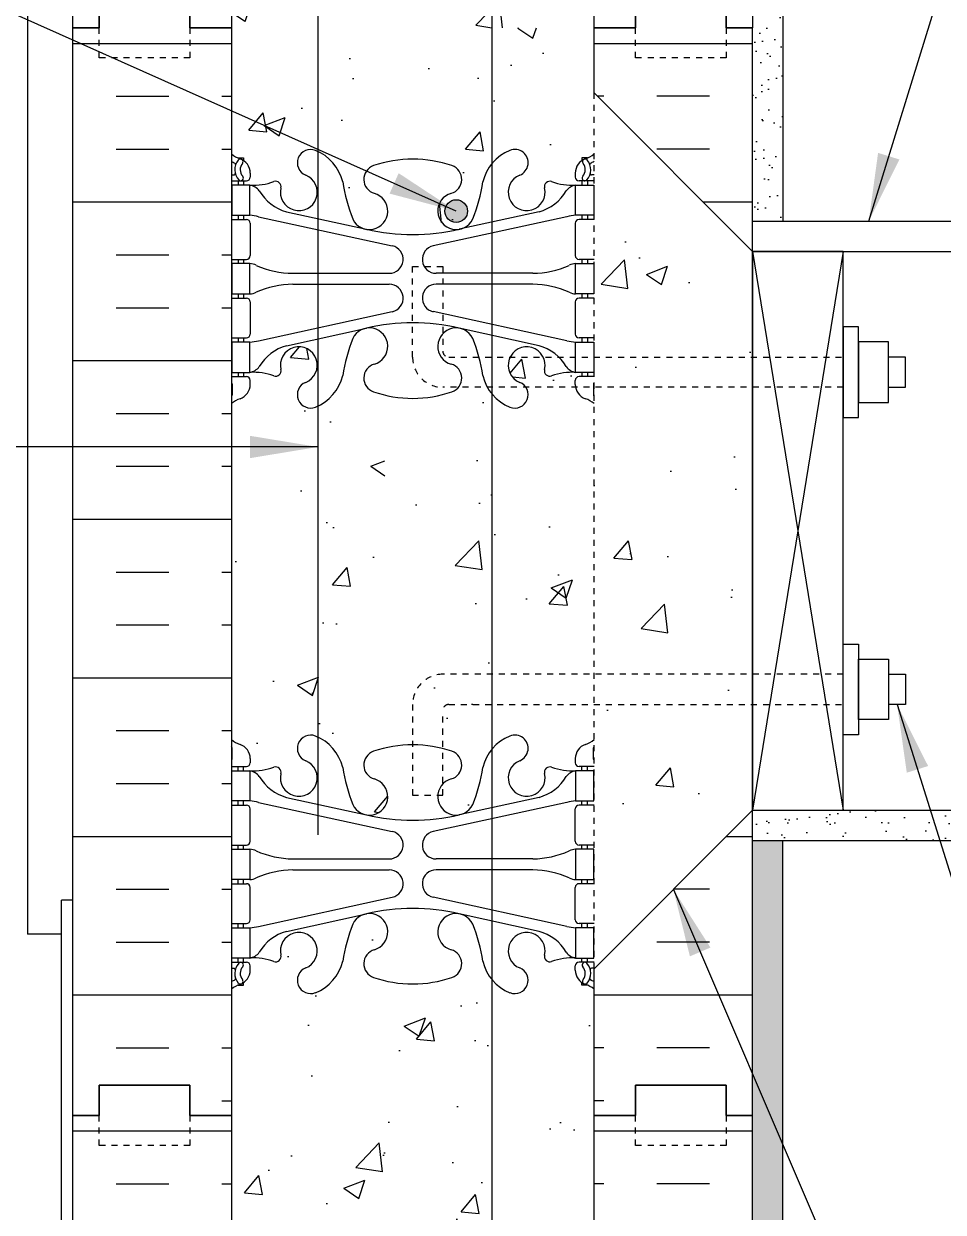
# Model space of a CAD drawing. Header units: inches. Extents: x 82.6 to 144.7, y 72.8 to 143.3.
# Drawn here: x 99.02 to 114.24, y 113.72 to 133.39 of the extents above; entities that cross this region are included whole.
import ezdxf

# ---------------------------------------------------------------- set-up
doc = ezdxf.new("R2010")
doc.units = ezdxf.units.IN
doc.header["$LTSCALE"] = 0.5
doc.header["$MEASUREMENT"] = 0
doc.linetypes.add('DASHED2', pattern=[0.375, 0.25, -0.125])
doc.linetypes.add('HIDDEN2', pattern=[0.1875, 0.125, -0.0625])
for name, color, linetype in [('HATCH', 12, 'Continuous'), ('LINE15', 9, 'Continuous'), ('LINE18', 9, 'Continuous'), ('line25', 2, 'Continuous'), ('LINE3', 3, 'Continuous'), ('LINE50', 5, 'Continuous'), ('LINE9', 9, 'Continuous'), ('TEXT', 4, 'Continuous'), ('Web_Edge', 9, 'Continuous')]:
    doc.layers.add(name, color=color, linetype=linetype)
doc.styles.add('DIM', font='romans.shx', dxfattribs={"width": 0.7})
doc.dimstyles.new('ext_12', dxfattribs={"dimscale": 12, "dimtxt": 0.09375, "dimasz": 0.09375, "dimexe": 0.09375, "dimexo": 0.0625, "dimgap": 0.0625, "dimtad": 1, "dimdec": 1, "dimzin": 3, "dimdsep": 46, "dimlunit": 4, "dimtxsty": 'DIM', "dimcen": 0.09, "dimdle": 0.09375, "dimclrt": 4, "dimadec": 0, "dimazin": 0, "dimtfac": 1, "dimtdec": 1, "dimtmove": 2, "dimatfit": 3, "dimfxl": 0, "dimfrac": 2, "dimtolj": 1, "dimtzin": 0, "dimarcsym": 0})

# ---------------------------------------------------------------- blocks, each defined once
blk = doc.blocks.new('6StanHalf2')
at = {"layer": 'HATCH'}
for p, q in [((-10.099, 9.49), (-9.224, 9.49)), ((-8.349, 9.49), (-8.188, 9.49)), ((-3.003, 9.378), (-2.901, 9.5)), ((-2.704, 9.35), (-2.732, 9.5)), ((-2.026, 9.49), (-2.188, 9.49)), ((-0.276, 9.49), (-1.151, 9.49)), ((-3.003, 9.378), (-2.704, 9.352)), ((-4.349, 9.066), (-4.349, 9.066)), ((-2.792, 9.225), (-2.792, 9.225)), ((-6.916, 8.714), (-6.916, 8.714)), ((-5.949, 8.809), (-5.949, 8.809)), ((-2.567, 8.699), (-2.567, 8.699)), ((-10.099, 8.615), (-9.224, 8.615)), ((-8.349, 8.615), (-8.188, 8.615)), ((-7.843, 8.56), (-7.843, 8.56)), ((-2.026, 8.615), (-2.188, 8.615)), ((-0.276, 8.615), (-1.151, 8.615)), ((-6.851, 8.08), (-6.851, 8.08)), ((-5.78, 8.026), (-5.43, 8.16)), ((-5.531, 7.856), (-5.43, 8.158)), ((-5.483, 8.198), (-5.483, 8.198)), ((-5.78, 8.026), (-5.531, 7.858)), ((-4.182, 7.967), (-4.182, 7.967)), ((-10.812, 7.74), (-8.188, 7.74)), ((0.438, 7.74), (-2.188, 7.74)), ((-5.797, 7.409), (-5.797, 7.409)), ((-4.41, 7.401), (-4.41, 7.401)), ((-3.128, 7.296), (-3.128, 7.296)), ((-2.855, 7.418), (-2.855, 7.418)), ((-4.107, 7.253), (-4.107, 7.253)), ((-6.977, 7.049), (-6.977, 7.049)), ((-10.099, 6.865), (-9.224, 6.865)), ((-8.349, 6.865), (-8.188, 6.865)), ((-7.265, 6.837), (-7.265, 6.837)), ((-2.026, 6.865), (-2.188, 6.865)), ((-0.276, 6.865), (-1.151, 6.865)), ((-4.535, 6.524), (-4.418, 6.645)), ((-4.385, 6.36), (-4.418, 6.643)), ((-4.409, 6.177), (-4.363, 6.17)), ((-4.363, 6.168), (-4.377, 6.291)), ((-10.099, 5.99), (-9.224, 5.99)), ((-8.349, 5.99), (-8.188, 5.99)), ((-5.896, 5.931), (-5.791, 6.056)), ((-5.896, 5.931), (-5.632, 5.908)), ((-2.026, 5.99), (-2.188, 5.99)), ((-0.276, 5.99), (-1.151, 5.99)), ((-4.471, 5.737), (-4.471, 5.737)), ((-10.812, 5.115), (-8.188, 5.115)), ((0.438, 5.115), (-2.188, 5.115)), ((-10.099, 4.24), (-9.224, 4.24)), ((-8.349, 4.24), (-8.188, 4.24)), ((-2.026, 4.24), (-2.188, 4.24)), ((-0.276, 4.24), (-1.151, 4.24)), ((-10.099, 3.365), (-9.224, 3.365)), ((-8.349, 3.365), (-8.188, 3.365)), ((-2.026, 3.365), (-2.188, 3.365)), ((-0.276, 3.365), (-1.151, 3.365)), ((-6.151, 2.871), (-6.151, 2.871)), ((-10.812, 2.49), (-8.188, 2.49)), ((-5.202, 2.17), (-4.961, 2.457)), ((-4.903, 2.142), (-4.961, 2.455)), ((-4.592, 2.408), (-4.592, 2.408)), ((-4.012, 2.387), (-3.662, 2.521)), ((-4.012, 2.387), (-3.763, 2.219)), ((-3.763, 2.217), (-3.662, 2.519)), ((-2.582, 2.367), (-2.582, 2.367)), ((0.438, 2.49), (-2.188, 2.49)), ((-7.766, 2.312), (-7.766, 2.312)), ((-5.202, 2.17), (-4.903, 2.144)), ((-5.096, 2.199), (-5.096, 2.199)), ((-7.159, 2.056), (-7.159, 2.056)), ((-2.427, 2.087), (-2.427, 2.087)), ((-5.498, 1.867), (-5.498, 1.867)), ((-10.099, 1.615), (-9.224, 1.615)), ((-8.349, 1.615), (-8.188, 1.615)), ((-4.908, 1.751), (-4.908, 1.751)), ((-2.026, 1.615), (-2.188, 1.615)), ((-0.276, 1.615), (-1.151, 1.615)), ((-6.801, 1.502), (-6.801, 1.502)), ((-8.053, 1.337), (-8.053, 1.337)), ((-8.188, 0.784), (-7.863, 0.909)), ((-7.964, 0.604), (-7.863, 0.906)), ((-4.145, 0.541), (-3.755, 0.947)), ((-3.703, 0.5), (-3.755, 0.945)), ((-8.349, 0.74), (-8.188, 0.74)), ((-8.188, 0.757), (-7.965, 0.607)), ((-4.653, 0.743), (-4.653, 0.743)), ((-2.026, 0.74), (-2.188, 0.74)), ((-4.145, 0.541), (-3.88, 0.5))]:
    blk.add_line(p, q, dxfattribs=at)
at = {"layer": 'line25'}
for p, q in [((-8.188, 9.5), (-8.188, 0.5)), ((-2.188, 0.5), (-2.188, 9.5))]:
    blk.add_line(p, q, dxfattribs=at)
at = {"layer": 'LINE50'}
for p, q in [((-10.812, 0.5), (-10.812, 9.5)), ((0.438, 0.5), (0.438, 9.5))]:
    blk.add_line(p, q, dxfattribs=at)
for points in [[(-8.188, 0.5), (-8.875, 0.5), (-8.875, 1), (-10.375, 1), (-10.375, 0.5), (-10.812, 0.5)], [(-2.188, 0.5), (-1.5, 0.5), (-1.5, 1), (0, 1), (0, 0.5), (0.438, 0.5)]]:
    blk.add_lwpolyline(points, dxfattribs=at)
at = {"layer": 'LINE9', "linetype": 'DASHED2', "ltscale": 0.15}
for points in [[(-8.875, 0.5), (-8.875, 0.5), (-8.875, 0), (-10.375, 0), (-10.375, 0.5), (-10.375, 0.5)], [(0, 0.5), (0, 0.5), (0, 0), (-1.5, 0), (-1.5, 0.5), (-1.5, 0.5)]]:
    blk.add_lwpolyline(points, dxfattribs=at)
at = {"layer": 'Web_Edge'}
for p, q in [((-8.177, 6.394), (-8.177, 6.58)), ((-2.198, 6.394), (-2.198, 6.58)), ((-7.877, 6.404), (-7.877, 6.336)), ((-2.498, 6.404), (-2.498, 6.336)), ((-8.188, 6.274), (-7.94, 6.274)), ((-8.077, 6.204), (-8.077, 6.274)), ((-7.987, 6.204), (-7.987, 6.274)), ((-2.188, 6.274), (-2.435, 6.274)), ((-2.388, 6.204), (-2.388, 6.274)), ((-2.298, 6.204), (-2.298, 6.274)), ((-7.277, 5.763), (-5.956, 5.472)), ((-3.098, 5.763), (-4.419, 5.472)), ((-8.188, 5.634), (-7.94, 5.634)), ((-8.077, 5.634), (-8.077, 5.704)), ((-7.987, 5.634), (-7.987, 5.704)), ((-7.877, 5.036), (-7.877, 5.571)), ((-7.738, 5.68), (-5.527, 5.198)), ((-2.637, 5.68), (-4.848, 5.198)), ((-2.498, 5.036), (-2.498, 5.571)), ((-2.188, 5.634), (-2.435, 5.634)), ((-2.388, 5.634), (-2.388, 5.704)), ((-2.298, 5.634), (-2.298, 5.704)), ((-8.188, 4.974), (-7.94, 4.974)), ((-8.077, 4.904), (-8.077, 4.974)), ((-7.987, 4.904), (-7.987, 4.974)), ((-2.188, 4.974), (-2.435, 4.974)), ((-2.388, 4.904), (-2.388, 4.974)), ((-2.298, 4.904), (-2.298, 4.974)), ((-7.173, 4.744), (-5.577, 4.744)), ((-3.202, 4.744), (-4.798, 4.744)), ((-7.173, 4.564), (-5.577, 4.564)), ((-3.202, 4.564), (-4.798, 4.564)), ((-8.188, 4.334), (-7.94, 4.334)), ((-8.077, 4.334), (-8.077, 4.404)), ((-7.987, 4.334), (-7.987, 4.404)), ((-2.188, 4.334), (-2.435, 4.334)), ((-2.388, 4.334), (-2.388, 4.404)), ((-2.298, 4.334), (-2.298, 4.404)), ((-7.877, 3.736), (-7.877, 4.271)), ((-2.498, 3.736), (-2.498, 4.271)), ((-7.738, 3.628), (-5.527, 4.109)), ((-2.637, 3.628), (-4.848, 4.109)), ((-7.277, 3.545), (-5.956, 3.835)), ((-3.098, 3.545), (-4.419, 3.835)), ((-8.188, 3.674), (-7.94, 3.674)), ((-8.077, 3.604), (-8.077, 3.674)), ((-7.987, 3.604), (-7.987, 3.674)), ((-2.188, 3.674), (-2.435, 3.674)), ((-2.388, 3.604), (-2.388, 3.674)), ((-2.298, 3.604), (-2.298, 3.674)), ((-8.188, 3.034), (-7.94, 3.034)), ((-8.077, 3.034), (-8.077, 3.104)), ((-7.987, 3.034), (-7.987, 3.104)), ((-7.877, 2.904), (-7.877, 2.971)), ((-2.498, 2.904), (-2.498, 2.971)), ((-2.188, 3.034), (-2.435, 3.034)), ((-2.388, 3.034), (-2.388, 3.104)), ((-2.298, 3.034), (-2.298, 3.104)), ((-8.188, 2.934), (-8.146, 2.934)), ((-2.188, 2.934), (-2.229, 2.934)), ((-8.077, 2.655), (-7.987, 2.655)), ((-7.987, 2.655), (-7.987, 2.697)), ((-2.388, 2.655), (-2.388, 2.697)), ((-2.298, 2.655), (-2.388, 2.655))]:
    blk.add_line(p, q, dxfattribs=at)
for points in [[(-8.182, 6.204), (-7.882, 6.204), (-7.882, 5.704), (-8.182, 5.704)], [(-2.193, 6.204), (-2.493, 6.204), (-2.493, 5.704), (-2.193, 5.704)], [(-8.182, 4.904), (-7.882, 4.904), (-7.882, 4.404), (-8.182, 4.404)], [(-2.193, 4.904), (-2.493, 4.904), (-2.493, 4.404), (-2.193, 4.404)], [(-8.182, 3.604), (-7.882, 3.604), (-7.882, 3.104), (-8.182, 3.104)], [(-2.193, 3.604), (-2.493, 3.604), (-2.493, 3.104), (-2.193, 3.104)]]:
    blk.add_lwpolyline(points, close=True, dxfattribs=at)
for centre, radius, start, end in [((-7.877, 7.111), 0.5, 231.6833, 250.5288), ((-6.878, 6.573), 0.22, 68.1963, 248.1963), ((-7.073, 6.086), 0.745, 13.2652, 68.1963), ((-3.302, 6.086), 0.745, 111.8037, 166.7348), ((-3.497, 6.573), 0.22, 291.8037, 111.8037), ((-2.498, 7.111), 0.5, 289.4712, 308.3167), ((-7.877, 7.111), 0.6, 238.8907, 238.927), ((-8.197, 6.58), 0.02, 360, 58.927), ((-8.127, 6.404), 0.25, 0, 70.5288), ((-5.758, 6.298), 0.24, 108.923, 254.2747), ((-5.188, 4.633), 2, 90, 108.923), ((-5.188, 4.633), 2, 71.077, 90), ((-4.617, 6.298), 0.24, 285.7253, 71.077), ((-2.248, 6.404), 0.25, 109.4712, 180), ((-2.178, 6.58), 0.02, 121.073, 180), ((-2.498, 7.111), 0.6, 301.073, 301.1093), ((-8.197, 6.394), 0.02, 299.988, 360), ((-7.94, 6.336), 0.0625, 270, 0), ((-7.073, 6.086), 0.305, 166.6795, 68.1963), ((-3.302, 6.086), 0.305, 111.8037, 13.3205), ((-2.435, 6.336), 0.0625, 180, 270), ((-2.178, 6.394), 0.02, 180, 240.012), ((-7.826, 7.202), 1, 266.7879, 289.9067), ((-7.926, 5.958), 0.25, 37.2777, 80.0823), ((-7.078, 6.486), 0.75, 210.155, 254.5838), ((-7.457, 6.177), 0.09, 346.6795, 108.8651), ((-3.385, 6.727), 3, 189.0273, 201.1984), ((-6.99, 6.727), 3, 338.8016, 350.9727), ((-3.297, 6.486), 0.75, 285.4162, 329.845), ((-2.918, 6.177), 0.09, 71.1349, 193.3205), ((-2.549, 7.202), 1, 250.0933, 273.2121), ((-2.449, 5.958), 0.25, 99.9177, 142.7223), ((-5.906, 5.773), 0.305, 205.3782, 74.2747), ((-4.469, 5.773), 0.305, 105.7253, 334.6218), ((-7.94, 5.571), 0.0625, 0, 90), ((-7.973, 4.708), 1, 76.4291, 84.7991), ((-2.402, 4.708), 1, 95.2009, 103.5709), ((-2.435, 5.571), 0.0625, 90, 180), ((-5.188, 8.739), 3.356, 256.7692, 270), ((-5.188, 8.739), 3.356, 270, 283.2308), ((-5.577, 4.974), 0.23, 270, 77.6055), ((-4.798, 4.974), 0.23, 102.3945, 270), ((-7.94, 5.036), 0.0625, 270, 0), ((-2.435, 5.036), 0.0625, 180, 270), ((-7.887, 4.685), 0.219, 60.4937, 88.92), ((-7.887, 4.685), 0.219, 60.4937, 88.92), ((-7.143, 6.344), 1.6, 246.5673, 268.9203), ((-7.143, 6.344), 1.6, 246.5673, 268.9203), ((-3.232, 6.344), 1.6, 271.0797, 293.4327), ((-3.232, 6.344), 1.6, 271.0797, 293.4327), ((-2.488, 4.685), 0.219, 91.08, 119.5063), ((-2.488, 4.685), 0.219, 91.08, 119.5063), ((-7.143, 2.964), 1.6, 91.0797, 113.4327), ((-5.577, 4.334), 0.23, 282.3945, 90), ((-4.798, 4.334), 0.23, 90, 257.6055), ((-3.232, 2.964), 1.6, 66.5673, 88.9203), ((-7.94, 4.271), 0.0625, 0, 90), ((-7.887, 4.623), 0.219, 271.08, 299.5063), ((-2.488, 4.623), 0.219, 240.4937, 268.92), ((-2.435, 4.271), 0.0625, 90, 180), ((-5.906, 3.534), 0.305, 285.7253, 154.6218), ((-5.188, 0.568), 3.356, 90, 103.2308), ((-5.188, 0.568), 3.356, 76.7692, 90), ((-4.469, 3.534), 0.305, 25.3782, 254.2747), ((-7.94, 3.736), 0.0625, 270, 0), ((-7.973, 4.6), 1, 275.2009, 283.5709), ((-7.078, 2.822), 0.75, 105.4162, 149.845), ((-3.385, 2.58), 3, 158.8016, 170.9727), ((-6.99, 2.58), 3, 9.0273, 21.1984), ((-3.297, 2.822), 0.75, 30.155, 74.5838), ((-2.402, 4.6), 1, 256.4291, 264.7991), ((-2.435, 3.736), 0.0625, 180, 270), ((-7.073, 3.222), 0.305, 291.8037, 193.3205), ((-3.302, 3.222), 0.305, 346.6795, 248.1963), ((-7.926, 3.35), 0.25, 279.9177, 322.7223), ((-7.457, 3.131), 0.09, 251.1349, 13.3205), ((-5.758, 3.01), 0.24, 105.7253, 251.077), ((-4.617, 3.01), 0.24, 288.923, 74.2747), ((-2.918, 3.131), 0.09, 166.6795, 288.8651), ((-2.449, 3.35), 0.25, 217.2777, 260.0823), ((-7.884, 2.849), 0.25, 137.5391, 219.8855), ((-8.035, 2.988), 0.045, 317.5391, 137.5391), ((-7.884, 2.849), 0.16, 137.5391, 219.9999), ((-7.94, 2.971), 0.0625, 360, 90), ((-7.826, 2.105), 1, 70.0933, 93.2121), ((-7.073, 3.222), 0.745, 291.8037, 346.7348), ((-3.302, 3.222), 0.745, 193.2652, 248.1963), ((-2.549, 2.105), 1, 86.7879, 109.9067), ((-2.435, 2.971), 0.0625, 90, 180), ((-2.34, 2.988), 0.045, 42.4609, 222.4609), ((-2.491, 2.849), 0.16, 320.0001, 42.4609), ((-2.491, 2.849), 0.25, 320.1145, 42.4609), ((-8.146, 2.914), 0.02, 345.8459, 90), ((-8.139, 2.759), 0.02, 294.9252, 19.2084), ((-8.127, 2.904), 0.25, 289.4712, 360), ((-6.878, 2.734), 0.22, 111.8037, 291.8037), ((-5.188, 4.675), 2, 251.077, 270), ((-5.188, 4.675), 2, 270, 288.923), ((-3.497, 2.734), 0.22, 248.1963, 68.1963), ((-2.248, 2.904), 0.25, 180, 250.5288), ((-2.236, 2.759), 0.02, 160.7916, 245.0748), ((-2.229, 2.914), 0.02, 90, 194.1541), ((-7.877, 2.197), 0.6, 114.9252, 121.1093), ((-7.877, 2.197), 0.5, 109.4712, 128.3167), ((-8.042, 2.718), 0.045, 218.552, 40.8121), ((-2.333, 2.718), 0.045, 139.1879, 321.448), ((-2.498, 2.197), 0.5, 51.6833, 70.5288), ((-2.498, 2.197), 0.6, 58.8907, 65.0748)]:
    blk.add_arc(centre, radius, start, end, dxfattribs=at)

msp = doc.modelspace()

# ---------------------------------------------------------------- hatches: boundary and pattern name
at = {"layer": 'HATCH'}
h = msp.add_hatch(dxfattribs=at)
h.set_pattern_fill('AR-SAND', color=256, scale=0.25, style=0)
h.paths.add_polyline_path([(111.586, 142.32), (111.086, 142.32), (111.086, 133.32), (111.086, 130.12), (111.586, 130.12)])
h = msp.add_hatch(dxfattribs=at)
h.set_pattern_fill('INSUL', color=256, scale=7, style=0)
h.set_pattern_definition([(0, (-2823.7005, -281.6892), (0, 2.625), []), (0, (-2823.7005, -280.8142), (0, 2.625), [0.875, -0.875]), (0, (-2823.7005, -279.9392), (0, 2.625), [0.875, -0.875])])
h.paths.add_polyline_path([(99.836, 115.32), (100.274, 115.32), (100.274, 115.82), (101.774, 115.82), (101.774, 115.32), (102.461, 115.32), (102.461, 133.32), (101.774, 133.32), (101.774, 133.82), (100.274, 133.82), (100.274, 133.32), (99.836, 133.32)])
h = msp.add_hatch(dxfattribs=at)
h.set_pattern_fill('INSUL', color=256, scale=7, style=0)
h.set_pattern_definition([(180, (3034.6227, -281.6892), (0, 2.625), []), (180, (3034.6227, -280.8142), (0, 2.625), [0.875, -0.875]), (180, (3034.6227, -279.9392), (0, 2.625), [0.875, -0.875])])
h.paths.add_polyline_path([(111.086, 120.37), (108.461, 117.745), (108.461, 115.32), (109.149, 115.32), (109.149, 115.82), (110.649, 115.82), (110.649, 115.32), (111.086, 115.32)])
h.paths.add_polyline_path([(108.461, 132.245), (111.086, 129.62), (111.086, 133.32), (110.649, 133.32), (110.649, 133.82), (109.149, 133.82), (109.149, 133.32), (108.461, 133.32)])
h = msp.add_hatch(dxfattribs=at)
h.set_pattern_fill('AR-CONC', color=256, scale=0.5, style=0)
h.paths.add_polyline_path([(108.461, 117.409, 0.064398), (108.351, 117.475), (108.261, 117.475), (108.261, 117.517, -0.249069), (108.151, 117.724), (108.151, 117.792, -0.414214), (108.214, 117.854), (108.261, 117.854), (108.261, 117.924), (108.156, 117.924, 0.10046), (107.762, 117.867, -0.601435), (107.643, 117.972, 2.182095), (107.233, 117.759, -1), (107.069, 117.35, -0.24438), (106.621, 117.871, 0.053157), (106.455, 118.485, 0.223253), (106.255, 118.65), (106.235, 118.654, 0.955472), (106.097, 118.061, -0.735593), (106.11, 117.603, -0.082755), (105.461, 117.495, -0.082755), (104.812, 117.603, -0.735593), (104.825, 118.061, 0.955472), (104.687, 118.654), (104.667, 118.65, 0.223253), (104.467, 118.485, 0.053157), (104.301, 117.871, -0.24438), (103.853, 117.35, -1), (103.689, 117.759, 2.182095), (103.279, 117.972, -0.601435), (103.16, 117.867, 0.10046), (102.766, 117.924), (102.661, 117.924), (102.661, 117.854), (102.709, 117.854, -0.414214), (102.771, 117.792), (102.771, 117.724, -0.249069), (102.661, 117.517), (102.661, 117.475), (102.571, 117.475, 0.064398), (102.461, 117.409), (102.461, 115.32), (108.461, 115.32)])
h.paths.add_polyline_path([(105.001, 126.767), (105.355, 127.12), (105.751, 127.12), (105.751, 126.558), (105.939, 126.37), (106.189, 126.37), (106.376, 126.558), (106.376, 127.12), (106.924, 127.12, -0.186516), (106.621, 127.564, 0.053157), (106.455, 128.178, 0.223253), (106.255, 128.342), (106.235, 128.347, 0.955472), (106.097, 127.753, -0.735593), (106.11, 127.295, -0.082755), (105.461, 127.187, -0.082755), (104.812, 127.295, -0.735593), (104.825, 127.753, 0.955472), (104.687, 128.347), (104.667, 128.342, 0.223253), (104.467, 128.178, 0.053157), (104.301, 127.564, -0.24438), (103.853, 127.043, -1), (103.689, 127.451, 2.182095), (103.279, 127.664, -0.601435), (103.16, 127.559, 0.10046), (102.766, 127.616), (102.661, 127.616), (102.661, 127.546), (102.709, 127.546, -0.414214), (102.771, 127.484), (102.771, 127.416, -0.317837), (102.604, 127.181, 0.082415), (102.461, 127.102), (102.461, 121.539, 0.082415), (102.604, 121.46, -0.317837), (102.771, 121.224), (102.771, 121.157, -0.414214), (102.709, 121.094), (102.661, 121.094), (102.661, 121.024), (102.766, 121.024, 0.10046), (103.16, 121.081, -0.601435), (103.279, 120.976, 2.182095), (103.689, 121.189, -1), (103.853, 121.598, -0.24438), (104.301, 121.077, 0.053157), (104.467, 120.463, 0.223253), (104.667, 120.298), (104.687, 120.294, 0.955472), (104.825, 120.887, -0.735593), (104.812, 121.345, -0.032326), (105.062, 121.413), (105.001, 121.474)])
h.paths.add_polyline_path([(108.461, 133.32), (102.461, 133.32), (102.461, 131.231, 0.064398), (102.571, 131.165), (102.661, 131.165), (102.661, 131.124, -0.249069), (102.771, 130.916), (102.771, 130.849, -0.414214), (102.709, 130.786), (102.661, 130.786), (102.661, 130.716), (102.766, 130.716, 0.10046), (103.16, 130.774, -0.601435), (103.279, 130.669, 2.182095), (103.689, 130.882, -1), (103.853, 131.29, -0.24438), (104.301, 130.769, 0.053157), (104.467, 130.155, 0.223253), (104.667, 129.99), (104.687, 129.986, 0.955472), (104.825, 130.58, -0.735593), (104.812, 131.038, -0.082755), (105.461, 131.146, -0.082755), (106.11, 131.038, -0.735593), (106.097, 130.58, 0.955472), (106.235, 129.986), (106.255, 129.99, 0.223253), (106.455, 130.155, 0.053157), (106.621, 130.769, -0.24438), (107.069, 131.29, -1), (107.233, 130.882, 2.182095), (107.643, 130.669, -0.601435), (107.762, 130.774, 0.10046), (108.156, 130.716), (108.261, 130.716), (108.261, 130.786), (108.214, 130.786, -0.414214), (108.151, 130.849), (108.151, 130.916, -0.249069), (108.261, 131.124), (108.261, 131.165), (108.351, 131.165, 0.064398), (108.461, 131.231)])
h = msp.add_hatch(dxfattribs=at)
h.set_pattern_fill('AR-CONC', color=256, scale=0.5, style=0)
h.set_pattern_definition([(50, (-24.963, -30.269), (3.5863, -0.31376), [0.375, -4.125]), (355, (-24.963, -30.269), (-0.693757, 3.76096), [0.3, -3.3]), (100.4514, (-24.664, -30.295), (2.892547, 3.4472), [0.3187, -3.50571]), (46.1842, (-24.963, -29.269), (5.336205, -0.827595), [0.5625, -6.1875]), (96.6356, (-24.5183, -29.338), (4.67331, 4.87059), [0.47805, -5.25856]), (351.1842, (-24.963, -29.269), (4.67331, 4.8706), [0.45, -4.95]), (21, (-24.463, -29.519), (2.984535, -2.013094), [0.375, -4.125]), (326, (-24.463, -29.519), (1.216577, 3.62575), [0.3, -3.3]), (71.4514, (-24.2143, -29.6867), (4.201113, 1.61265), [0.3187, -3.50571]), (37.5, (-24.963, -30.269), (0.060799, 1.664469), [0, -3.26, 0, -3.35, 0, -3.3125]), (7.5, (-24.963, -30.269), (1.315348, 1.972059), [0, -1.91, 0, -3.185, 0, -1.2625]), (327.5, (-26.078, -30.269), (2.669112, -0.112774), [0, -1.25, 0, -3.9, 0, -5.175]), (317.5, (-26.578, -30.269), (2.91593, 0.500525), [0, -1.625, 0, -2.59, 0, -3.675])])
h.paths.add_polyline_path([(111.086, 127.058), (108.461, 127.058), (108.461, 122.933), (111.086, 122.933)])
h.paths.add_polyline_path([(111.086, 121.495), (111.086, 122.433), (108.461, 122.433), (108.461, 118.87)])
h.paths.add_polyline_path([(108.461, 131.12), (108.461, 127.558), (111.086, 127.558), (111.086, 128.495)])
h = msp.add_hatch(dxfattribs=at)
h.set_pattern_fill('AR-CONC', color=256, scale=0.5, style=0)
h.paths.add_polyline_path([(105.461, 121.453, -0.082755), (106.11, 121.345, -0.735593), (106.097, 120.887, 0.955472), (106.235, 120.294), (106.255, 120.298, 0.223253), (106.455, 120.463, 0.053157), (106.621, 121.077, -0.24438), (107.069, 121.598, -1), (107.233, 121.189, 2.182095), (107.643, 120.976, -0.601435), (107.762, 121.081, 0.10046), (108.156, 121.024), (108.261, 121.024), (108.261, 121.094), (108.214, 121.094, -0.414214), (108.151, 121.157), (108.151, 121.224, -0.317837), (108.318, 121.46, 0.082415), (108.461, 121.539), (108.461, 127.102, 0.082415), (108.318, 127.181, -0.317837), (108.151, 127.416), (108.151, 127.484, -0.414214), (108.214, 127.546), (108.261, 127.546), (108.261, 127.616), (108.156, 127.616, 0.10046), (107.762, 127.559, -0.601435), (107.643, 127.664, 2.182095), (107.233, 127.451, -1), (107.069, 127.043, -0.24438), (106.621, 127.564, 0.053157), (106.455, 128.178, 0.223253), (106.255, 128.342), (106.235, 128.347, 0.955472), (106.097, 127.753, -0.735593), (106.11, 127.295, -0.082755), (105.461, 127.187)])
h = msp.add_hatch(dxfattribs=at)
h.set_pattern_fill('AR-SAND', color=256, scale=0.25, style=0)
h.paths.add_polyline_path([(130.158, 119.87), (130.158, 120.37), (111.086, 120.37), (111.086, 119.87)])
h = msp.add_hatch(dxfattribs=at)
h.set_pattern_fill('AR-SAND', color=256, scale=0.25, style=0)
h.paths.add_polyline_path([(111.586, 119.87), (111.086, 119.87), (111.086, 115.32), (111.086, 97.32), (111.586, 97.32)])
h = msp.add_hatch(dxfattribs=at)
h.set_pattern_fill('INSUL', color=256, scale=7, style=0)
h.set_pattern_definition([(0, (-2823.7005, -299.6892), (0, 2.625), []), (0, (-2823.7005, -298.8142), (0, 2.625), [0.875, -0.875]), (0, (-2823.7005, -297.9392), (0, 2.625), [0.875, -0.875])])
h.paths.add_polyline_path([(99.836, 97.32), (100.274, 97.32), (100.274, 97.82), (101.774, 97.82), (101.774, 97.32), (102.461, 97.32), (102.461, 115.32), (101.774, 115.32), (101.774, 115.82), (100.274, 115.82), (100.274, 115.32), (99.836, 115.32)])
h = msp.add_hatch(dxfattribs=at)
h.set_pattern_fill('INSUL', color=256, scale=7, style=0)
h.set_pattern_definition([(180, (3034.6227, -299.6892), (0, 2.625), []), (180, (3034.6227, -298.8142), (0, 2.625), [0.875, -0.875]), (180, (3034.6227, -297.9392), (0, 2.625), [0.875, -0.875])])
h.paths.add_polyline_path([(111.086, 97.32), (110.649, 97.32), (110.649, 97.82), (109.149, 97.82), (109.149, 97.32), (108.461, 97.32), (108.461, 115.32), (109.149, 115.32), (109.149, 115.82), (110.649, 115.82), (110.649, 115.32), (111.086, 115.32)])
h = msp.add_hatch(dxfattribs=at)
h.set_pattern_fill('AR-CONC', color=256, scale=0.5, style=0)
h.set_pattern_definition([(50, (-2823.7005, -299.6892), (3.586301, -0.3137607), [0.375, -4.125]), (355, (-2823.7005, -299.6892), (-0.6937567, 3.7609607), [0.3, -3.3]), (100.4514, (-2823.4016, -299.7154), (2.892547, 3.4471977), [0.318701, -3.5057106]), (46.1842, (-2823.7005, -298.6892), (5.336205, -0.827595), [0.5625, -6.1875]), (96.6356, (-2823.256, -298.758), (4.6733135, 4.870589), [0.478051, -5.258565]), (351.1842, (-2823.7005, -298.689), (4.67331, 4.870593), [0.45, -4.95]), (21, (-2823.2005, -298.9392), (2.9845353, -2.0130945), [0.375, -4.125]), (326, (-2823.2005, -298.9392), (1.2165767, 3.62575), [0.3, -3.3]), (71.4514, (-2822.9518, -299.107), (4.201113, 1.6126525), [0.318701, -3.5057106]), (37.5, (-2823.7005, -299.6892), (0.0607993, 1.66446927), [0, -3.26, 0, -3.35, 0, -3.3125]), (7.5, (-2823.7005, -299.6892), (1.3153477, 1.9720586), [0, -1.91, 0, -3.185, 0, -1.2625]), (327.5, (-2824.8155, -299.6892), (2.6691122, -0.11277436), [0, -1.25, 0, -3.9, 0, -5.175]), (317.5, (-2825.3155, -299.6892), (2.9159308, 0.500525), [0, -1.625, 0, -2.59, 0, -3.675])])
h.paths.add_polyline_path([(105.461, 113.146, -0.082755), (106.11, 113.038, -0.735593), (106.097, 112.58, 0.955472), (106.235, 111.986), (106.255, 111.99, 0.223253), (106.455, 112.155, 0.053157), (106.621, 112.769, -0.24438), (107.069, 113.29, -1), (107.233, 112.882, 2.182095), (107.643, 112.669, -0.601435), (107.762, 112.774, 0.10046), (108.156, 112.716), (108.261, 112.716), (108.261, 112.786), (108.214, 112.786, -0.414214), (108.151, 112.849), (108.151, 112.916, -0.249069), (108.261, 113.124), (108.261, 113.165), (108.351, 113.165, 0.064398), (108.461, 113.231), (108.461, 115.32), (102.461, 115.32), (102.461, 113.231, 0.064398), (102.571, 113.165), (102.661, 113.165), (102.661, 113.124, -0.249069), (102.771, 112.916), (102.771, 112.849, -0.414214), (102.709, 112.786), (102.661, 112.786), (102.661, 112.716), (102.766, 112.716, 0.10046), (103.16, 112.774, -0.601435), (103.279, 112.669, 2.182095), (103.689, 112.882, -1), (103.853, 113.29, -0.24438), (104.301, 112.769, 0.053157), (104.467, 112.155, 0.223253), (104.667, 111.99), (104.687, 111.986, 0.955472), (104.825, 112.58, -0.735593), (104.812, 113.038, -0.082755)])
h.paths.add_polyline_path([(108.461, 106.32), (108.461, 109.102, 0.082415), (108.318, 109.181, -0.317837), (108.151, 109.416), (108.151, 109.484, -0.414214), (108.214, 109.546), (108.261, 109.546), (108.261, 109.616), (108.156, 109.616, 0.10046), (107.762, 109.559, -0.601435), (107.643, 109.664, 2.182095), (107.233, 109.451, -1), (107.069, 109.043, -0.24438), (106.621, 109.564, 0.053157), (106.455, 110.178, 0.223253), (106.255, 110.342), (106.235, 110.347, 0.955472), (106.097, 109.753, -0.735593), (106.11, 109.295, -0.082755), (105.461, 109.187, -0.082755), (104.812, 109.295, -0.735593), (104.825, 109.753, 0.955472), (104.687, 110.347), (104.667, 110.342, 0.223253), (104.467, 110.178, 0.053157), (104.301, 109.564, -0.24438), (103.853, 109.043, -1), (103.689, 109.451, 2.182095), (103.279, 109.664, -0.601435), (103.16, 109.559, 0.10046), (102.766, 109.616), (102.661, 109.616), (102.661, 109.546), (102.709, 109.546, -0.414214), (102.771, 109.484), (102.771, 109.416, -0.317837), (102.604, 109.181, 0.082415), (102.461, 109.102), (102.461, 106.32)])
h.paths.add_polyline_path([(102.461, 106.32), (102.461, 103.539, 0.082415), (102.604, 103.46, -0.317837), (102.771, 103.224), (102.771, 103.157, -0.414214), (102.709, 103.094), (102.661, 103.094), (102.661, 103.024), (102.766, 103.024, 0.10046), (103.16, 103.081, -0.601435), (103.279, 102.976, 2.182095), (103.689, 103.189, -1), (103.853, 103.598, -0.24438), (104.301, 103.077, 0.053157), (104.467, 102.463, 0.223253), (104.667, 102.298), (104.687, 102.294, 0.955472), (104.825, 102.887, -0.735593), (104.812, 103.345, -0.082755), (105.461, 103.453, -0.082755), (106.11, 103.345, -0.735593), (106.097, 102.887, 0.955472), (106.235, 102.294), (106.255, 102.298, 0.223253), (106.455, 102.463, 0.053157), (106.621, 103.077, -0.24438), (107.069, 103.598, -1), (107.233, 103.189, 2.182095), (107.643, 102.976, -0.601435), (107.762, 103.081, 0.10046), (108.156, 103.024), (108.261, 103.024), (108.261, 103.094), (108.214, 103.094, -0.414214), (108.151, 103.157), (108.151, 103.224, -0.317837), (108.318, 103.46, 0.082415), (108.461, 103.539), (108.461, 106.32)])
h.paths.add_polyline_path([(104.812, 99.603, -0.735593), (104.825, 100.061, 0.955472), (104.687, 100.654), (104.667, 100.65, 0.223253), (104.467, 100.485, 0.053157), (104.301, 99.871, -0.24438), (103.853, 99.35, -1), (103.689, 99.759, 2.182095), (103.279, 99.972, -0.601435), (103.16, 99.867, 0.10046), (102.766, 99.924), (102.661, 99.924), (102.661, 99.854), (102.709, 99.854, -0.414214), (102.771, 99.792), (102.771, 99.724, -0.249069), (102.661, 99.517), (102.661, 99.475), (102.571, 99.475, 0.064398), (102.461, 99.409), (102.461, 97.32), (108.461, 97.32), (108.461, 99.409, 0.064398), (108.351, 99.475), (108.261, 99.475), (108.261, 99.517, -0.249069), (108.151, 99.724), (108.151, 99.792, -0.414214), (108.214, 99.854), (108.261, 99.854), (108.261, 99.924), (108.156, 99.924, 0.10046), (107.762, 99.867, -0.601435), (107.643, 99.972, 2.182095), (107.233, 99.759, -1), (107.069, 99.35, -0.24438), (106.621, 99.871, 0.053157), (106.455, 100.485, 0.223253), (106.255, 100.65), (106.235, 100.654, 0.955472), (106.097, 100.061, -0.735593), (106.11, 99.603, -0.082755), (105.461, 99.495, -0.082755)])
at = {"layer": 'LINE3'}
msp.add_hatch(color=256, dxfattribs=at).paths.add_polyline_path([(105.992, 130.286, 1), (106.367, 130.286, 1)])

# ---------------------------------------------------------------- linework, layer by layer
at = {"layer": 'HATCH'}
for p, q in [((111.086, 129.62), (111.086, 120.37)), ((111.086, 129.62), (112.586, 120.37)), ((112.586, 129.62), (111.086, 120.37)), ((111.086, 127.87), (111.086, 127.12))]:
    msp.add_line(p, q, dxfattribs=at)
at = {"layer": 'HATCH', "color": 2}
msp.add_lwpolyline([(111.086, 120.37), (112.586, 120.37), (112.586, 129.62), (111.086, 129.62)], close=True, dxfattribs=at)
at = {"layer": 'LINE15', "linetype": 'HIDDEN2'}
for points in [[(105.958, 127.37, -0.414214), (105.458, 127.87), (105.458, 129.37), (105.958, 129.37), (105.958, 127.97, 0.414214), (106.058, 127.87)], [(105.958, 122.62, 0.414214), (105.458, 122.12), (105.458, 120.62), (105.958, 120.62), (105.958, 122.02, -0.414214), (106.058, 122.12)]]:
    msp.add_lwpolyline(points, format="xyb", dxfattribs=at)
for points in [[(106.058, 127.87), (112.586, 127.87)], [(112.586, 127.37), (105.958, 127.37)], [(112.586, 122.62), (105.958, 122.62)], [(106.058, 122.12), (112.586, 122.12)]]:
    msp.add_lwpolyline(points, dxfattribs=at)
at = {"layer": 'LINE18'}
for points in [[(112.586, 126.87), (112.836, 126.87), (112.836, 128.37), (112.586, 128.37)], [(112.836, 127.12), (113.336, 127.12), (113.336, 128.12), (112.836, 128.12)], [(112.586, 123.12), (112.836, 123.12), (112.836, 121.62), (112.586, 121.62)], [(112.836, 122.87), (113.336, 122.87), (113.336, 121.87), (112.836, 121.87)]]:
    msp.add_lwpolyline(points, close=True, dxfattribs=at)
for points in [[(113.336, 127.37), (113.617, 127.37), (113.617, 127.87), (113.336, 127.87)], [(113.336, 122.62), (113.617, 122.62), (113.617, 122.12), (113.336, 122.12)]]:
    msp.add_lwpolyline(points, dxfattribs=at)
at = {"layer": 'line25'}
for p, q in [((102.461, 133.32), (102.461, 115.32)), ((108.461, 132.245), (108.461, 133.32)), ((111.086, 129.62), (108.461, 132.245)), ((111.086, 129.62), (130.158, 129.62)), ((111.086, 120.37), (108.461, 117.745)), ((111.086, 120.37), (130.158, 120.37)), ((111.086, 120.37), (114.086, 120.37)), ((108.461, 115.32), (108.461, 117.745)), ((102.461, 115.32), (102.461, 97.32)), ((108.461, 97.32), (108.461, 115.32))]:
    msp.add_line(p, q, dxfattribs=at)
at = {"layer": 'LINE3'}
for p, q in [((103.891, 140.385), (103.891, 119.965)), ((106.769, 138.559), (106.769, 97.32))]:
    msp.add_line(p, q, dxfattribs=at)
msp.add_circle((106.18, 130.286), 0.188, dxfattribs=at)
at = {"layer": 'LINE50'}
for p, q in [((99.836, 115.32), (99.836, 133.32)), ((111.086, 127.12), (111.086, 133.32)), ((111.086, 115.32), (111.086, 129.62)), ((99.836, 97.32), (99.836, 115.32)), ((111.086, 97.32), (111.086, 115.32))]:
    msp.add_line(p, q, dxfattribs=at)
for points in [[(99.836, 133.32), (100.274, 133.32), (100.274, 133.82), (101.774, 133.82), (101.774, 133.32), (102.461, 133.32)], [(111.086, 133.32), (110.649, 133.32), (110.649, 133.82), (109.149, 133.82), (109.149, 133.32), (108.461, 133.32)], [(102.461, 115.32), (101.774, 115.32), (101.774, 115.82), (100.274, 115.82), (100.274, 115.32), (99.836, 115.32)], [(99.836, 115.32), (100.274, 115.32), (100.274, 115.82), (101.774, 115.82), (101.774, 115.32), (102.461, 115.32)], [(108.461, 115.32), (109.149, 115.32), (109.149, 115.82), (110.649, 115.82), (110.649, 115.32), (111.086, 115.32)], [(111.086, 115.32), (110.649, 115.32), (110.649, 115.82), (109.149, 115.82), (109.149, 115.32), (108.461, 115.32)]]:
    msp.add_lwpolyline(points, dxfattribs=at)
at = {"layer": 'LINE9'}
for p, q in [((99.086, 142.32), (99.086, 118.32)), ((111.586, 142.32), (111.586, 130.12)), ((111.086, 130.12), (130.158, 130.12)), ((111.086, 119.87), (130.158, 119.87)), ((111.586, 97.32), (111.586, 119.87)), ((99.649, 106.879), (99.649, 118.879)), ((99.836, 118.879), (99.649, 118.879)), ((99.649, 118.32), (99.086, 118.32))]:
    msp.add_line(p, q, dxfattribs=at)
at = {"layer": 'LINE9', "linetype": 'HIDDEN2'}
msp.add_line((108.461, 117.745), (108.461, 132.245), dxfattribs=at)
at = {"layer": 'LINE9', "linetype": 'DASHED2', "ltscale": 0.15}
for points in [[(101.774, 133.32), (101.774, 133.32), (101.774, 132.82), (100.274, 132.82), (100.274, 133.32), (100.274, 133.32)], [(110.649, 133.32), (110.649, 133.32), (110.649, 132.82), (109.149, 132.82), (109.149, 133.32), (109.149, 133.32)], [(101.774, 115.32), (101.774, 115.32), (101.774, 114.82), (100.274, 114.82), (100.274, 115.32), (100.274, 115.32)], [(101.774, 115.32), (101.774, 115.32), (101.774, 114.82), (100.274, 114.82), (100.274, 115.32), (100.274, 115.32)], [(110.649, 115.32), (110.649, 115.32), (110.649, 114.82), (109.149, 114.82), (109.149, 115.32), (109.149, 115.32)], [(110.649, 115.32), (110.649, 115.32), (110.649, 114.82), (109.149, 114.82), (109.149, 115.32), (109.149, 115.32)]]:
    msp.add_lwpolyline(points, dxfattribs=at)
at = {"layer": 'Web_Edge'}
for p, q in [((102.571, 131.165), (102.661, 131.165)), ((102.661, 131.165), (102.661, 131.124)), ((108.351, 131.165), (108.261, 131.165)), ((108.261, 131.165), (108.261, 131.124)), ((102.461, 130.886), (102.503, 130.886)), ((102.771, 130.916), (102.771, 130.849)), ((108.151, 130.916), (108.151, 130.849)), ((108.461, 130.886), (108.419, 130.886)), ((102.461, 130.786), (102.709, 130.786)), ((102.571, 130.786), (102.571, 130.716)), ((102.661, 130.786), (102.661, 130.716)), ((108.461, 130.786), (108.214, 130.786)), ((108.261, 130.786), (108.261, 130.716)), ((108.351, 130.786), (108.351, 130.716)), ((102.571, 130.216), (102.571, 130.146)), ((102.661, 130.216), (102.661, 130.146)), ((103.371, 130.275), (104.693, 129.985)), ((107.551, 130.275), (106.229, 129.985)), ((108.261, 130.216), (108.261, 130.146)), ((108.351, 130.216), (108.351, 130.146)), ((102.461, 130.146), (102.709, 130.146)), ((102.771, 130.084), (102.771, 129.549)), ((102.91, 130.193), (105.121, 129.711)), ((108.012, 130.193), (105.801, 129.711)), ((108.151, 130.084), (108.151, 129.549)), ((108.461, 130.146), (108.214, 130.146)), ((102.461, 129.486), (102.709, 129.486)), ((102.571, 129.486), (102.571, 129.416)), ((102.661, 129.486), (102.661, 129.416)), ((108.461, 129.486), (108.214, 129.486)), ((108.261, 129.486), (108.261, 129.416)), ((108.351, 129.486), (108.351, 129.416)), ((103.476, 129.256), (105.072, 129.256)), ((107.446, 129.256), (105.85, 129.256)), ((103.476, 129.076), (105.072, 129.076)), ((107.446, 129.076), (105.85, 129.076)), ((102.461, 128.846), (102.709, 128.846)), ((102.571, 128.916), (102.571, 128.846)), ((102.661, 128.916), (102.661, 128.846)), ((108.461, 128.846), (108.214, 128.846)), ((108.261, 128.916), (108.261, 128.846)), ((108.351, 128.916), (108.351, 128.846)), ((102.771, 128.784), (102.771, 128.249)), ((108.151, 128.784), (108.151, 128.249)), ((102.91, 128.14), (105.121, 128.622)), ((108.012, 128.14), (105.801, 128.622)), ((103.371, 128.058), (104.693, 128.348)), ((107.551, 128.058), (106.229, 128.348)), ((102.461, 128.186), (102.709, 128.186)), ((102.571, 128.186), (102.571, 128.116)), ((102.661, 128.186), (102.661, 128.116)), ((108.461, 128.186), (108.214, 128.186)), ((108.261, 128.186), (108.261, 128.116)), ((108.351, 128.186), (108.351, 128.116)), ((102.461, 127.546), (102.709, 127.546)), ((102.571, 127.616), (102.571, 127.546)), ((102.661, 127.616), (102.661, 127.546)), ((102.771, 127.416), (102.771, 127.484)), ((108.151, 127.416), (108.151, 127.484)), ((108.461, 127.546), (108.214, 127.546)), ((108.261, 127.616), (108.261, 127.546)), ((108.351, 127.616), (108.351, 127.546)), ((102.471, 127.426), (102.471, 127.24)), ((108.451, 127.426), (108.451, 127.24))]:
    msp.add_line(p, q, dxfattribs=at)
at = {"layer": 'Web_Edge', "color": 8}
for p, q in [((102.471, 121.214), (102.471, 121.4)), ((108.451, 121.214), (108.451, 121.4)), ((102.771, 121.224), (102.771, 121.157)), ((108.151, 121.224), (108.151, 121.157)), ((102.461, 121.094), (102.709, 121.094)), ((102.571, 121.024), (102.571, 121.094)), ((102.661, 121.024), (102.661, 121.094)), ((108.461, 121.094), (108.214, 121.094)), ((108.261, 121.024), (108.261, 121.094)), ((108.351, 121.024), (108.351, 121.094)), ((103.371, 120.583), (104.693, 120.293)), ((107.551, 120.583), (106.229, 120.293)), ((102.461, 120.454), (102.709, 120.454)), ((102.571, 120.454), (102.571, 120.524)), ((102.661, 120.454), (102.661, 120.524)), ((102.771, 119.857), (102.771, 120.392)), ((102.91, 120.5), (105.121, 120.019)), ((108.012, 120.5), (105.801, 120.019)), ((108.151, 119.857), (108.151, 120.392)), ((108.461, 120.454), (108.214, 120.454)), ((108.261, 120.454), (108.261, 120.524)), ((108.351, 120.454), (108.351, 120.524)), ((102.461, 119.794), (102.709, 119.794)), ((102.571, 119.724), (102.571, 119.794)), ((102.661, 119.724), (102.661, 119.794)), ((108.461, 119.794), (108.214, 119.794)), ((108.261, 119.724), (108.261, 119.794)), ((108.351, 119.724), (108.351, 119.794)), ((103.476, 119.564), (105.072, 119.564)), ((107.446, 119.564), (105.85, 119.564)), ((102.571, 119.154), (102.571, 119.224)), ((102.661, 119.154), (102.661, 119.224)), ((103.476, 119.384), (105.072, 119.384)), ((107.446, 119.384), (105.85, 119.384)), ((108.261, 119.154), (108.261, 119.224)), ((108.351, 119.154), (108.351, 119.224)), ((102.461, 119.154), (102.709, 119.154)), ((102.771, 118.557), (102.771, 119.092)), ((108.151, 118.557), (108.151, 119.092)), ((108.461, 119.154), (108.214, 119.154)), ((102.91, 118.448), (105.121, 118.929)), ((108.012, 118.448), (105.801, 118.929)), ((103.371, 118.365), (104.693, 118.656)), ((107.551, 118.365), (106.229, 118.656)), ((102.461, 118.494), (102.709, 118.494)), ((102.571, 118.424), (102.571, 118.494)), ((102.661, 118.424), (102.661, 118.494)), ((108.461, 118.494), (108.214, 118.494)), ((108.261, 118.424), (108.261, 118.494)), ((108.351, 118.424), (108.351, 118.494)), ((102.461, 117.854), (102.709, 117.854)), ((102.571, 117.854), (102.571, 117.924)), ((102.661, 117.854), (102.661, 117.924)), ((108.461, 117.854), (108.214, 117.854)), ((108.261, 117.854), (108.261, 117.924)), ((108.351, 117.854), (108.351, 117.924)), ((102.461, 117.754), (102.503, 117.754)), ((102.771, 117.724), (102.771, 117.792)), ((108.151, 117.724), (108.151, 117.792)), ((108.461, 117.754), (108.419, 117.754)), ((102.571, 117.475), (102.661, 117.475)), ((102.661, 117.475), (102.661, 117.517)), ((108.261, 117.475), (108.261, 117.517)), ((108.351, 117.475), (108.261, 117.475))]:
    msp.add_line(p, q, dxfattribs=at)
at = {"layer": 'Web_Edge'}
for points in [[(102.466, 130.216), (102.766, 130.216), (102.766, 130.716), (102.466, 130.716)], [(108.456, 130.216), (108.156, 130.216), (108.156, 130.716), (108.456, 130.716)], [(102.466, 128.916), (102.766, 128.916), (102.766, 129.416), (102.466, 129.416)], [(108.456, 128.916), (108.156, 128.916), (108.156, 129.416), (108.456, 129.416)], [(102.466, 127.616), (102.766, 127.616), (102.766, 128.116), (102.466, 128.116)], [(108.456, 127.616), (108.156, 127.616), (108.156, 128.116), (108.456, 128.116)]]:
    msp.add_lwpolyline(points, close=True, dxfattribs=at)
at = {"layer": 'Web_Edge', "color": 8}
for points in [[(102.466, 121.024), (102.766, 121.024), (102.766, 120.524), (102.466, 120.524)], [(108.456, 121.024), (108.156, 121.024), (108.156, 120.524), (108.456, 120.524)], [(102.466, 119.724), (102.766, 119.724), (102.766, 119.224), (102.466, 119.224)], [(108.456, 119.724), (108.156, 119.724), (108.156, 119.224), (108.456, 119.224)], [(102.466, 118.424), (102.766, 118.424), (102.766, 117.924), (102.466, 117.924)], [(108.456, 118.424), (108.156, 118.424), (108.156, 117.924), (108.456, 117.924)]]:
    msp.add_lwpolyline(points, close=True, dxfattribs=at)
at = {"layer": 'Web_Edge'}
for centre, radius, start, end in [((102.771, 131.624), 0.5, 231.6833, 250.5288), ((103.771, 131.086), 0.22, 68.1963, 248.1963), ((103.576, 130.598), 0.745, 13.2652, 68.1963), ((107.346, 130.598), 0.745, 111.8037, 166.7348), ((107.151, 131.086), 0.22, 291.8037, 111.8037), ((108.151, 131.624), 0.5, 289.4712, 308.3167), ((102.771, 131.624), 0.6, 238.8907, 245.0748), ((102.765, 130.971), 0.25, 140.1145, 222.4609), ((102.51, 131.061), 0.02, 340.7916, 65.0748), ((102.607, 131.102), 0.045, 319.1879, 141.448), ((102.521, 130.916), 0.25, 0, 70.5288), ((102.765, 130.971), 0.16, 140.0001, 222.4609), ((104.89, 130.811), 0.24, 108.923, 254.2747), ((105.461, 129.146), 2, 90, 108.923), ((105.461, 129.146), 2, 71.077, 90), ((106.032, 130.811), 0.24, 285.7253, 71.077), ((108.401, 130.916), 0.25, 109.4712, 180), ((108.315, 131.102), 0.045, 38.552, 220.8121), ((108.157, 130.971), 0.16, 317.5391, 39.9999), ((108.157, 130.971), 0.25, 317.5391, 39.8855), ((108.412, 131.061), 0.02, 114.9252, 199.2084), ((108.151, 131.624), 0.6, 294.9252, 301.1093), ((102.503, 130.906), 0.02, 270, 14.1541), ((102.614, 130.833), 0.045, 222.4609, 42.4609), ((102.709, 130.849), 0.0625, 270, 0), ((103.576, 130.598), 0.305, 166.6795, 68.1963), ((107.346, 130.598), 0.305, 111.8037, 13.3205), ((108.214, 130.849), 0.0625, 180, 270), ((108.309, 130.833), 0.045, 137.5391, 317.5391), ((108.419, 130.906), 0.02, 165.8459, 270), ((102.822, 131.715), 1, 266.7879, 289.9067), ((102.723, 130.47), 0.25, 37.2777, 80.0823), ((103.57, 130.998), 0.75, 210.155, 254.5838), ((103.192, 130.689), 0.09, 346.6795, 108.8651), ((107.264, 131.24), 3, 189.0273, 201.1984), ((103.658, 131.24), 3, 338.8016, 350.9727), ((107.352, 130.998), 0.75, 285.4162, 329.845), ((107.73, 130.689), 0.09, 71.1349, 193.3205), ((108.1, 131.715), 1, 250.0933, 273.2121), ((108.199, 130.47), 0.25, 99.9177, 142.7223), ((104.743, 130.286), 0.305, 205.3782, 74.2747), ((106.18, 130.286), 0.305, 105.7253, 334.6218), ((102.675, 129.221), 1, 76.4291, 84.7991), ((108.247, 129.221), 1, 95.2009, 103.5709), ((102.709, 130.084), 0.0625, 0, 90), ((108.214, 130.084), 0.0625, 90, 180), ((105.461, 133.252), 3.356, 256.7692, 270), ((105.461, 133.252), 3.356, 270, 283.2308), ((105.072, 129.486), 0.23, 270, 77.6055), ((105.85, 129.486), 0.23, 102.3945, 270), ((102.709, 129.549), 0.0625, 270, 0), ((108.214, 129.549), 0.0625, 180, 270), ((102.762, 129.198), 0.219, 60.4937, 88.92), ((103.506, 130.856), 1.6, 246.5673, 268.9203), ((107.416, 130.856), 1.6, 271.0797, 293.4327), ((108.16, 129.198), 0.219, 91.08, 119.5063), ((103.506, 127.477), 1.6, 91.0797, 113.4327), ((103.506, 127.477), 1.6, 91.0797, 113.4327), ((105.072, 128.846), 0.23, 282.3945, 90), ((105.85, 128.846), 0.23, 90, 257.6055), ((107.416, 127.477), 1.6, 66.5673, 88.9203), ((107.416, 127.477), 1.6, 66.5673, 88.9203), ((102.709, 128.784), 0.0625, 0, 90), ((102.762, 129.135), 0.219, 271.08, 299.5063), ((102.762, 129.135), 0.219, 271.08, 299.5063), ((108.16, 129.135), 0.219, 240.4937, 268.92), ((108.16, 129.135), 0.219, 240.4937, 268.92), ((108.214, 128.784), 0.0625, 90, 180), ((102.709, 128.249), 0.0625, 270, 0), ((104.743, 128.047), 0.305, 285.7253, 154.6218), ((105.461, 125.081), 3.356, 90, 103.2308), ((105.461, 125.081), 3.356, 76.7692, 90), ((106.18, 128.047), 0.305, 25.3782, 254.2747), ((108.214, 128.249), 0.0625, 180, 270), ((102.675, 129.112), 1, 275.2009, 283.5709), ((103.57, 127.335), 0.75, 105.4162, 149.845), ((107.264, 127.093), 3, 158.8016, 170.9727), ((103.658, 127.093), 3, 9.0273, 21.1984), ((107.352, 127.335), 0.75, 30.155, 74.5838), ((108.247, 129.112), 1, 256.4291, 264.7991), ((103.576, 127.734), 0.305, 291.8037, 193.3205), ((107.346, 127.734), 0.305, 346.6795, 248.1963), ((102.723, 127.863), 0.25, 279.9177, 322.7223), ((103.192, 127.643), 0.09, 251.1349, 13.3205), ((104.89, 127.522), 0.24, 105.7253, 251.077), ((106.032, 127.522), 0.24, 288.923, 74.2747), ((107.73, 127.643), 0.09, 166.6795, 288.8651), ((108.199, 127.863), 0.25, 217.2777, 260.0823), ((102.709, 127.484), 0.0625, 360, 90), ((102.822, 126.618), 1, 70.0933, 93.2121), ((103.576, 127.734), 0.745, 291.8037, 346.7348), ((107.346, 127.734), 0.745, 193.2652, 248.1963), ((108.1, 126.618), 1, 86.7879, 109.9067), ((108.214, 127.484), 0.0625, 90, 180), ((102.451, 127.426), 0.02, 0, 60.012), ((102.521, 127.416), 0.25, 289.4712, 360), ((103.771, 127.247), 0.22, 111.8037, 291.8037), ((105.461, 129.187), 2, 251.077, 270), ((105.461, 129.187), 2, 270, 288.923), ((107.151, 127.247), 0.22, 248.1963, 68.1963), ((108.401, 127.416), 0.25, 180, 250.5288), ((108.471, 127.426), 0.02, 119.988, 180), ((102.451, 127.24), 0.02, 301.073, 0), ((102.771, 126.709), 0.6, 121.073, 121.1093), ((102.771, 126.709), 0.5, 109.4712, 128.3167), ((108.151, 126.709), 0.5, 51.6833, 70.5288), ((108.471, 127.24), 0.02, 180, 238.927), ((108.151, 126.709), 0.6, 58.8907, 58.927)]:
    msp.add_arc(centre, radius, start, end, dxfattribs=at)
at = {"layer": 'Web_Edge', "color": 8}
for centre, radius, start, end in [((103.771, 121.394), 0.22, 68.1963, 248.1963), ((103.576, 120.906), 0.745, 13.2652, 68.1963), ((107.346, 120.906), 0.745, 111.8037, 166.7348), ((107.151, 121.394), 0.22, 291.8037, 111.8037), ((102.771, 121.931), 0.5, 231.6833, 250.5288), ((102.771, 121.931), 0.6, 238.8907, 238.927), ((102.451, 121.4), 0.02, 360, 58.927), ((102.521, 121.224), 0.25, 0, 70.5288), ((105.461, 119.453), 2, 90, 108.923), ((105.461, 119.453), 2, 71.077, 90), ((108.401, 121.224), 0.25, 109.4712, 180), ((108.151, 121.931), 0.5, 289.4712, 308.3167), ((108.471, 121.4), 0.02, 121.073, 180), ((108.151, 121.931), 0.6, 301.073, 301.1093), ((102.451, 121.214), 0.02, 299.988, 360), ((103.576, 120.906), 0.305, 166.6795, 68.1963), ((104.89, 121.118), 0.24, 108.923, 254.2747), ((106.032, 121.118), 0.24, 285.7253, 71.077), ((107.346, 120.906), 0.305, 111.8037, 13.3205), ((108.471, 121.214), 0.02, 180, 240.012), ((102.709, 121.157), 0.0625, 270, 0), ((102.822, 122.023), 1, 266.7879, 289.9067), ((102.723, 120.778), 0.25, 37.2777, 80.0823), ((103.192, 120.997), 0.09, 346.6795, 108.8651), ((107.264, 121.548), 3, 189.0273, 201.1984), ((103.658, 121.548), 3, 338.8016, 350.9727), ((107.73, 120.997), 0.09, 71.1349, 193.3205), ((108.1, 122.023), 1, 250.0933, 273.2121), ((108.199, 120.778), 0.25, 99.9177, 142.7223), ((108.214, 121.157), 0.0625, 180, 270), ((103.57, 121.306), 0.75, 210.155, 254.5838), ((104.743, 120.594), 0.305, 205.3782, 74.2747), ((106.18, 120.594), 0.305, 105.7253, 334.6218), ((107.352, 121.306), 0.75, 285.4162, 329.845), ((102.709, 120.392), 0.0625, 0, 90), ((102.675, 119.528), 1, 76.4291, 84.7991), ((108.247, 119.528), 1, 95.2009, 103.5709), ((108.214, 120.392), 0.0625, 90, 180), ((105.461, 123.56), 3.356, 256.7692, 270), ((105.461, 123.56), 3.356, 270, 283.2308), ((105.072, 119.794), 0.23, 270, 77.6055), ((105.85, 119.794), 0.23, 102.3945, 270), ((102.709, 119.857), 0.0625, 270, 0), ((108.214, 119.857), 0.0625, 180, 270), ((102.762, 119.505), 0.219, 60.4937, 88.92), ((102.762, 119.505), 0.219, 60.4937, 88.92), ((103.506, 121.164), 1.6, 246.5673, 268.9203), ((103.506, 121.164), 1.6, 246.5673, 268.9203), ((107.416, 121.164), 1.6, 271.0797, 293.4327), ((107.416, 121.164), 1.6, 271.0797, 293.4327), ((108.16, 119.505), 0.219, 91.08, 119.5063), ((108.16, 119.505), 0.219, 91.08, 119.5063), ((102.762, 119.443), 0.219, 271.08, 299.5063), ((103.506, 117.784), 1.6, 91.0797, 113.4327), ((105.072, 119.154), 0.23, 282.3945, 90), ((105.85, 119.154), 0.23, 90, 257.6055), ((107.416, 117.784), 1.6, 66.5673, 88.9203), ((108.16, 119.443), 0.219, 240.4937, 268.92), ((102.709, 119.092), 0.0625, 0, 90), ((108.214, 119.092), 0.0625, 90, 180), ((104.743, 118.355), 0.305, 285.7253, 154.6218), ((105.461, 115.389), 3.356, 90, 103.2308), ((105.461, 115.389), 3.356, 76.7692, 90), ((106.18, 118.355), 0.305, 25.3782, 254.2747), ((102.709, 118.557), 0.0625, 270, 0), ((102.675, 119.42), 1, 275.2009, 283.5709), ((107.264, 117.4), 3, 158.8016, 170.9727), ((103.658, 117.4), 3, 9.0273, 21.1984), ((108.247, 119.42), 1, 256.4291, 264.7991), ((108.214, 118.557), 0.0625, 180, 270), ((103.57, 117.642), 0.75, 105.4162, 149.845), ((103.576, 118.042), 0.305, 291.8037, 193.3205), ((107.346, 118.042), 0.305, 346.6795, 248.1963), ((107.352, 117.642), 0.75, 30.155, 74.5838), ((102.723, 118.17), 0.25, 279.9177, 322.7223), ((104.89, 117.83), 0.24, 105.7253, 251.077), ((106.032, 117.83), 0.24, 288.923, 74.2747), ((108.199, 118.17), 0.25, 217.2777, 260.0823), ((102.765, 117.67), 0.25, 137.5391, 219.8855), ((102.614, 117.808), 0.045, 317.5391, 137.5391), ((102.709, 117.792), 0.0625, 360, 90), ((102.822, 116.926), 1, 70.0933, 93.2121), ((103.192, 117.951), 0.09, 251.1349, 13.3205), ((103.576, 118.042), 0.745, 291.8037, 346.7348), ((107.346, 118.042), 0.745, 193.2652, 248.1963), ((107.73, 117.951), 0.09, 166.6795, 288.8651), ((108.1, 116.926), 1, 86.7879, 109.9067), ((108.214, 117.792), 0.0625, 90, 180), ((108.309, 117.808), 0.045, 42.4609, 222.4609), ((108.157, 117.67), 0.25, 320.1145, 42.4609), ((102.503, 117.734), 0.02, 345.8459, 90), ((102.521, 117.724), 0.25, 289.4712, 360), ((102.765, 117.67), 0.16, 137.5391, 219.9999), ((103.771, 117.555), 0.22, 111.8037, 291.8037), ((107.151, 117.555), 0.22, 248.1963, 68.1963), ((108.401, 117.724), 0.25, 180, 250.5288), ((108.157, 117.67), 0.16, 320.0001, 42.4609), ((108.419, 117.734), 0.02, 90, 194.1541), ((102.771, 117.017), 0.6, 114.9252, 121.1093), ((102.771, 117.017), 0.5, 109.4712, 128.3167), ((102.51, 117.579), 0.02, 294.9252, 19.2084), ((102.607, 117.539), 0.045, 218.552, 40.8121), ((105.461, 119.495), 2, 251.077, 270), ((105.461, 119.495), 2, 270, 288.923), ((108.315, 117.539), 0.045, 139.1879, 321.448), ((108.151, 117.017), 0.5, 51.6833, 70.5288), ((108.412, 117.579), 0.02, 160.7916, 245.0748), ((108.151, 117.017), 0.6, 58.8907, 65.0748)]:
    msp.add_arc(centre, radius, start, end, dxfattribs=at)

# ---------------------------------------------------------------- block references
msp.add_blockref('6StanHalf2', (110.649, 132.82))

# ---------------------------------------------------------------- leaders
at = {"layer": 'TEXT'}
for points, override in [([(113.007, 130.12), (115.203, 137.237), (117.66, 137.237)], {"dimgap": 0.0625, "dimtad": 0}), ([(106.18, 130.286), (97.043, 134.363), (91.968, 134.363)], {"dimgap": 0.0625, "dimtad": 0}), ([(103.891, 126.382), (95.323, 126.382)], {"dimtad": 0}), ([(113.477, 122.12), (114.424, 119.096), (116.655, 119.096)], {"dimgap": 0.0625, "dimtad": 0}), ([(109.774, 119.058), (112.942, 111.678), (113.839, 111.678)], {"dimgap": 0.0625, "dimtad": 0})]:
    msp.add_leader(points, dimstyle='ext_12', override=override, dxfattribs=at)

doc.saveas('drawing.dxf')
